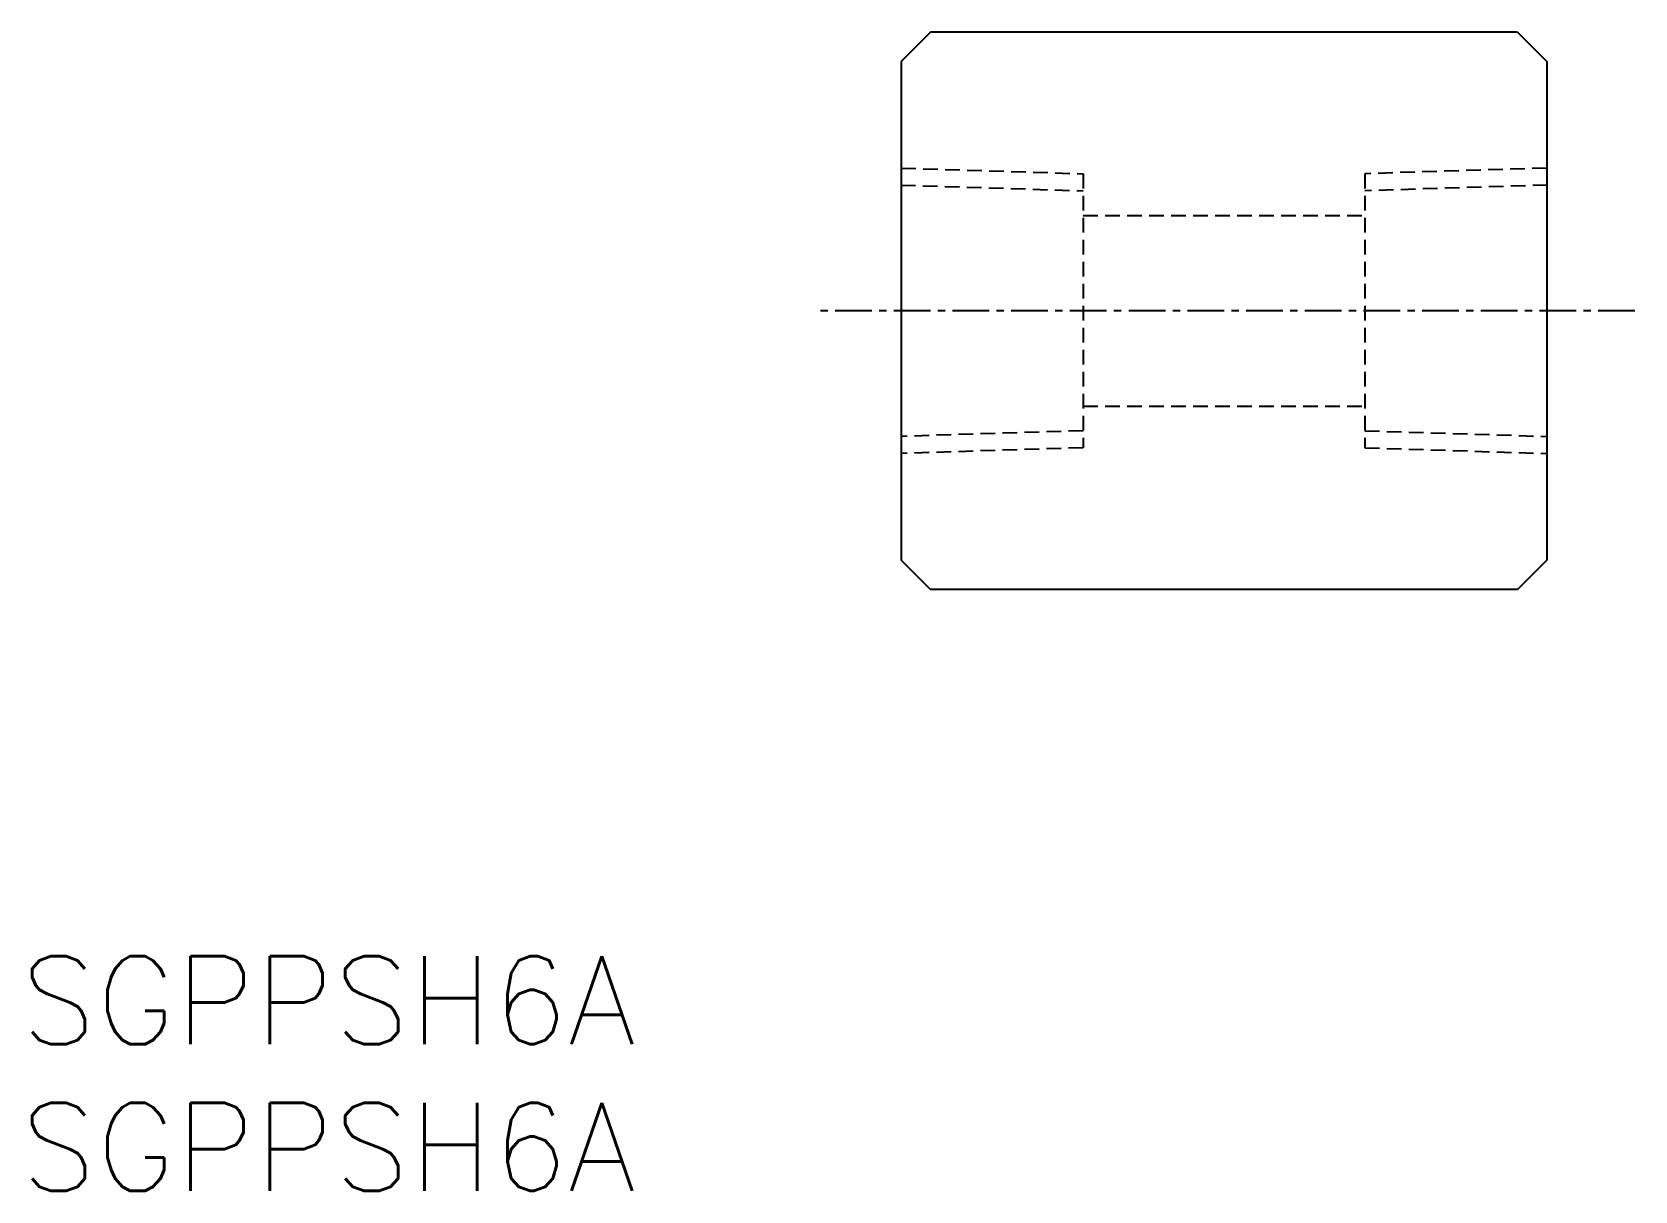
# Model space of a CAD drawing. Extents: x 0.4 to 55, y 0 to 39.5.
import ezdxf

# ---------------------------------------------------------------- set-up
doc = ezdxf.new("R2010")
doc.units = 0
doc.linetypes.add('CENTER', pattern=[2, 1.25, -0.25, 0.25, -0.25])
doc.linetypes.add('DASHED', pattern=[0.75, 0.5, -0.25])
doc.layers.get('0').update_dxf_attribs({"linetype": 'CONTINUOUS'})
doc.layers.add('CENTER', color=1, linetype='CENTER')
doc.styles.get("Standard").update_dxf_attribs({"font": 'txt.shx'})

# ---------------------------------------------------------------- blocks, each defined once
blk = doc.blocks.new('*U2')
at = {"color": 7, "linetype": 'CONTINUOUS'}
blk.add_text('SGPPSH6A', height=3, dxfattribs=at).set_placement((0, 0))
blk = doc.blocks.new('*U3')
at = {"color": 7, "linetype": 'CONTINUOUS'}
blk.add_text('SGPPSH6A', height=3, dxfattribs=at).set_placement((0, 5))

msp = doc.modelspace()

# ---------------------------------------------------------------- linework, layer by layer
at = {"color": 7, "linetype": 'CONTINUOUS'}
for p, q in [((31, 39.5), (30, 38.5)), ((51, 39.5), (31, 39.5)), ((51, 39.5), (52, 38.5)), ((30, 38.5), (30, 21.5)), ((52, 38.5), (52, 21.5)), ((30, 21.5), (31, 20.5)), ((52, 21.5), (51, 20.5)), ((51, 20.5), (31, 20.5))]:
    msp.add_line(p, q, dxfattribs=at)
at = {"color": 3, "linetype": 'DASHED'}
for p, q in [((30, 34.864), (36.2, 34.67)), ((36.2, 34.67), (36.2, 25.33)), ((52, 34.864), (45.8, 34.67)), ((45.8, 34.67), (45.8, 25.33)), ((29.982, 34.283), (36.2, 34.089)), ((52.018, 34.283), (45.8, 34.089)), ((36.2, 33.25), (45.8, 33.25)), ((36.2, 26.75), (45.8, 26.75)), ((36.2, 25.911), (29.982, 25.717)), ((45.8, 25.911), (52.018, 25.717)), ((36.2, 25.33), (30, 25.136)), ((45.8, 25.33), (52, 25.136))]:
    msp.add_line(p, q, dxfattribs=at)
at = {"layer": 'CENTER', "color": 1, "linetype": 'CENTER'}
msp.add_line((55, 30), (27, 30), dxfattribs=at)

# ---------------------------------------------------------------- block references
at = {"color": 7, "linetype": 'CONTINUOUS'}
for name in ['*U3', '*U2']:
    msp.add_blockref(name, (0, 0), dxfattribs=at)

doc.saveas('drawing.dxf')
